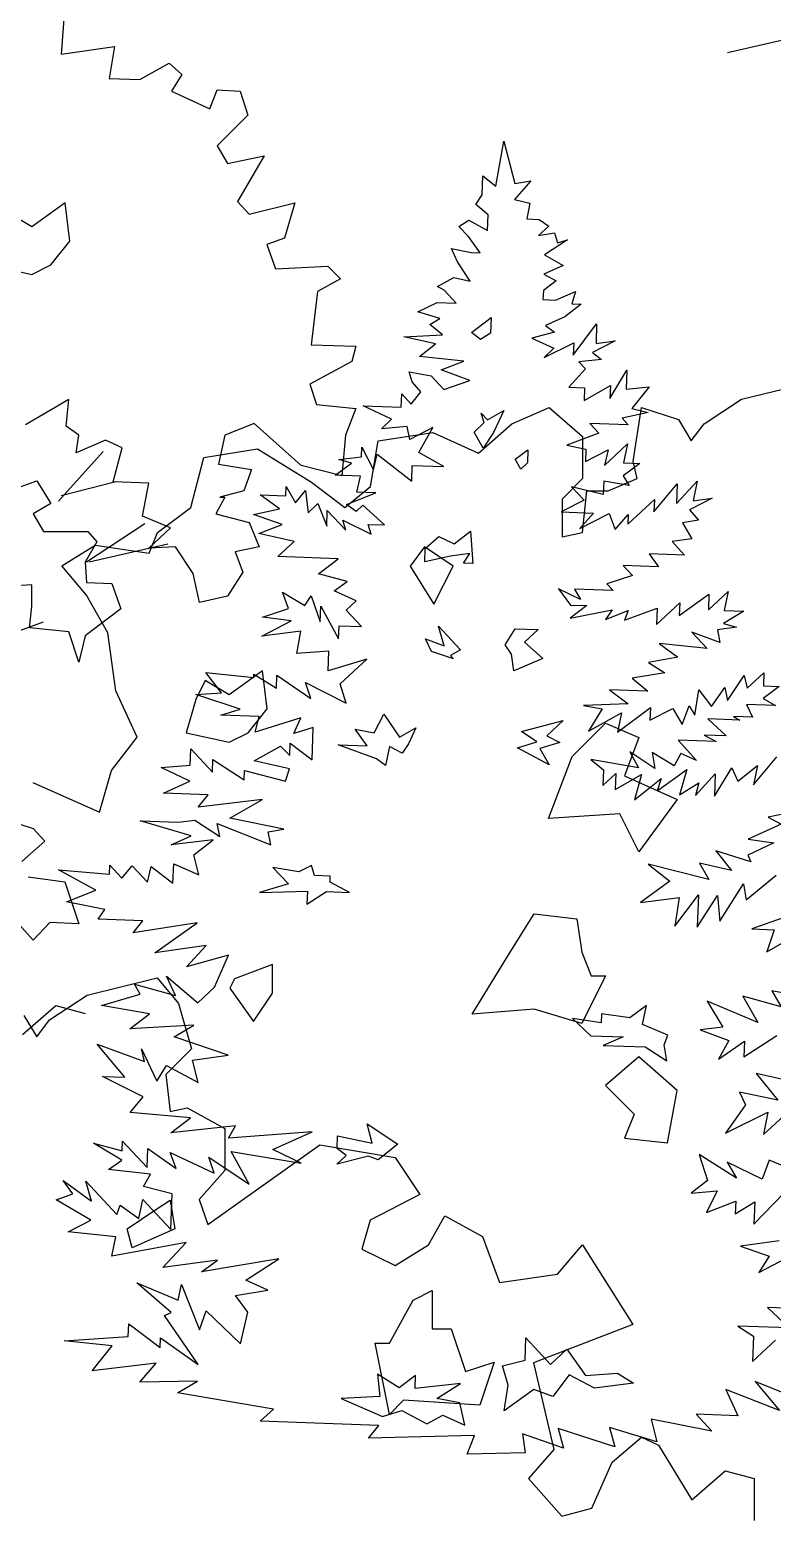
# Model space of a CAD drawing. Header units: inches. Extents: x -11 to 128, y 7 to 56.
# Drawn here: x 34.222 to 34.499, y 22.336 to 22.891 of the extents above; entities that cross this region are included whole.
import ezdxf

# ---------------------------------------------------------------- set-up
doc = ezdxf.new("R2010")
doc.units = ezdxf.units.IN
doc.header["$MEASUREMENT"] = 0
doc.layers.add('CAY', color=94, linetype='Continuous')
doc.layers.add('CAY-3', color=61, linetype='Continuous')
picture_1 = doc.add_image_def('image1.jpg', size_in_pixel=(1680, 1093))

# ---------------------------------------------------------------- blocks, each defined once
blk = doc.blocks.new('A$C76451831')
at = {"layer": 'CAY'}
for p, q in [((3764, 1772.8), (3822.4, 1787)), ((3732.8, 1752.2), (3764, 1772.8)), ((3573, 1752.2), (3604.2, 1765.7)), ((3604.2, 1765.7), (3631.9, 1741.6)), ((3673.8, 1720.9), (3680.9, 1765.7)), ((3680.9, 1765.7), (3711.5, 1755.7)), ((3462.1, 1738), (3507.5, 1745.1)), ((3507.5, 1745.1), (3545.3, 1728)), ((3545.3, 1728), (3573, 1752.2)), ((3711.5, 1755.7), (3722.2, 1738)), ((3722.2, 1738), (3732.8, 1752.2)), ((3317.1, 1724.4), (3361.9, 1731.5)), ((3361.9, 1731.5), (3406.7, 1703.8)), ((3455.6, 1700.3), (3462.1, 1738)), ((3631.9, 1741.6), (3631.9, 1706.7)), ((3306.5, 1682.6), (3317.1, 1724.4)), ((3677.3, 1706.7), (3673.8, 1720.9)), ((3631.9, 1706.7), (3614.8, 1689.6)), ((3653.2, 1696.7), (3677.3, 1706.7)), ((3406.7, 1703.8), (3434.4, 1682.6)), ((3434.4, 1682.6), (3455.6, 1700.3)), ((3631.9, 1661.9), (3635.5, 1696.7)), ((3635.5, 1696.7), (3653.2, 1696.7)), ((3278.8, 1661.9), (3306.5, 1682.6)), ((3614.8, 1689.6), (3614.8, 1658.4)), ((3271.7, 1644.8), (3278.8, 1661.9)), ((3614.8, 1658.4), (3631.9, 1661.9)), ((3199.2, 1634.2), (3226.9, 1651.3)), ((3226.9, 1651.3), (3271.7, 1644.8)), ((3219.8, 1610), (3199.2, 1634.2)), ((3237.5, 1578.7), (3219.8, 1610)), ((3244, 1530.4), (3237.5, 1578.7)), ((3261.7, 1492), (3244, 1530.4)), ((3240.4, 1464.3), (3261.7, 1492)), ((3230.4, 1429.5), (3240.4, 1464.3)), ((3175, 1454.3), (3230.4, 1429.5)), ((1732.8, 1302.8), (1656.2, 1285.1))]:
    blk.add_line(p, q, dxfattribs=at)
for points in [[(3524.3, 1634.1), (3500.5, 1649.9), (3488.6, 1634.1), (3508.4, 1602.4)], [(3369.9, 1515.3), (3365.9, 1547), (3338.2, 1527.2), (3318.4, 1539), (3310.5, 1523.2), (3302.6, 1495.5), (3338.2, 1487.6), (3354, 1495.5)], [(3623.3, 1475.7), (3651, 1503.4), (3678.7, 1491.5), (3666.8, 1459.8), (3710.3, 1440), (3678.7, 1396.5), (3662.8, 1428.1), (3603.5, 1424.2)], [(3571.8, 1313.3), (3591.6, 1345), (3627.2, 1341), (3631.2, 1313.3), (3639.1, 1293.5), (3651, 1293.5), (3631.2, 1253.9), (3591.6, 1265.8), (3540.1, 1261.8)], [(3342.6, 1291.2), (3338.7, 1283.3), (3358.5, 1255.6), (3374.3, 1279.3), (3374.3, 1303.1)], [(3702.4, 1154.9), (3710.3, 1198.4), (3678.7, 1226.2), (3651, 1202.4), (3674.7, 1178.6), (3666.8, 1158.8)], [(1109.9, 1128.8), (1106, 1160.5), (1078.3, 1140.7), (1058.5, 1152.6), (1050.5, 1136.7), (1042.6, 1109), (1078.3, 1101.1), (1094.1, 1109)], [(1443.6, 1052.7), (1459.9, 1065.3), (1459.5, 1052.2), (1451.1, 1047)], [(1445.7, 970.1), (1454.1, 978), (1451.7, 985.8), (1456.9, 980.2), (1470.4, 987.9), (1462, 969.6), (1453.4, 956.7)], [(1444.6, 860.9), (1436.9, 861.2), (1442.2, 869.2), (1426.3, 867), (1404.8, 862.3), (1405.2, 873.2), (1416.4, 883.2), (1429.3, 877.3), (1442.8, 887.7)], [(1428.7, 781.7), (1410.3, 787.8), (1405.3, 798.4), (1420.9, 792.4), (1416.1, 808.9), (1434.4, 789.2), (1426.1, 784.5)], [(1476.9, 785.4), (1471.7, 793.3), (1479.9, 806.6), (1498.9, 806), (1487.6, 795.5), (1503, 781.8), (1478.7, 771.8)], [(1364.6, 698.7), (1332.9, 710.2), (1356.9, 709.4), (1346.9, 723.3), (1362.7, 720.1), (1370.9, 735.6), (1383.8, 716.6), (1397.3, 724.3), (1391.3, 710.9), (1386.1, 703.4), (1375.4, 708.7), (1372.1, 693)], [(1485.1, 721.2), (1519.8, 730.4), (1506.2, 717.8), (1516.9, 712), (1500.4, 707.1), (1508.1, 693.7), (1481.9, 707.7), (1497.9, 712.6)], [(1313.2, 601.7), (1310.8, 609.9), (1300.2, 604.8), (1278.6, 608.3), (1291.7, 594.7), (1267.4, 587.4), (1307.3, 588.7), (1306.9, 577.9), (1323.2, 588.2), (1342.2, 587.5), (1326.2, 596.2), (1326.3, 601.2)], [(1603.8, 461), (1606.8, 469), (1585.8, 477.9), (1589, 493.7), (1575.1, 483.3), (1551.6, 486.8), (1551.4, 479.1), (1527.5, 482.7), (1542.8, 468.5), (1569.5, 467.6), (1553, 460.5), (1587.8, 459.2), (1606, 447.7)], [(1332, 374.8), (1332.4, 385.2), (1361.2, 379.2), (1356.8, 395.2), (1382.5, 378.5), (1366.1, 365.4), (1358.1, 368.4), (1331.6, 361.7), (1339.5, 369.1)], [(1474.2, 178.1), (1469.4, 194.1), (1488.1, 198.9), (1488.8, 217.4), (1509.3, 195.4), (1522.9, 208.1), (1538.4, 186.2), (1564.8, 188), (1578.1, 179.9), (1545.8, 175.6), (1524.8, 186.7), (1511.1, 168.6), (1495.4, 174.6), (1470.8, 156.9)], [(1438.2, 144.9), (1433.9, 163.6), (1414.9, 167), (1434.4, 179.5), (1396.7, 175.3), (1397, 186.2), (1383.5, 175.8), (1365.4, 187.3), (1367.4, 168.6), (1335.2, 167), (1369.6, 152.2), (1385.6, 157.1), (1406.5, 146), (1419.9, 153.2)]]:
    blk.add_lwpolyline(points, close=True, dxfattribs=at)
for points in [[(1107.9, 1353.6), (1102.7, 1284), (1147, 1290.3), (1142.7, 1263.9), (1168.1, 1262.9), (1192.3, 1276.6), (1202.9, 1267.1), (1194.4, 1253.4), (1226.1, 1238.6), (1232.4, 1254.5), (1251.4, 1253.4), (1257.7, 1233.4), (1232.4, 1208), (1240.8, 1193.3), (1271.4, 1199.6), (1249.3, 1161.6), (1258.8, 1151.1), (1296.7, 1160.6), (1288.3, 1131.1), (1273.5, 1125.8), (1280.9, 1105.7), (1324.2, 1107.9), (1334.7, 1097.3), (1315.7, 1086.8), (1310.4, 1042.5), (1347.4, 1041.4), (1344.2, 1028.7), (1309.4, 1009.8), (1314.7, 992.9), (1347.4, 989.7), (1338.9, 967.6), (1335.8, 933.8), (1302, 942.3), (1263, 977.1), (1238.7, 967.6), (1233.4, 943.3), (1260.9, 939.1), (1254.5, 921.2), (1234.5, 915.9), (1238.7, 915.9), (1231.3, 902.2), (1258.8, 894.8), (1267.2, 874.8), (1247.2, 870.5), (1253.5, 853.7)], [(1722.5, 656.7), (1690.1, 650.1), (1700.8, 644.3), (1673.6, 631.7), (1694.8, 628.7), (1673.2, 618.6), (1675.7, 613), (1646.5, 622.2), (1659.6, 605.9), (1633, 611.8), (1640.7, 598.4), (1590.4, 611), (1608.5, 596.8), (1583.9, 579.1), (1616.2, 583.4), (1612.6, 559.5), (1632.1, 585.5), (1631.2, 558.8), (1648, 585), (1649.9, 563.6), (1669.6, 594.7), (1671.9, 581.4), (1696.6, 601.9)], [(1703.5, 566.7), (1676.5, 557.2), (1695, 556.6), (1688.9, 538.2), (1710.7, 550.6)], [(1727.4, 499.2), (1693.2, 505.9), (1700.9, 492.5), (1669.1, 501.3), (1681.4, 479.5), (1639.5, 497.3), (1652.3, 475.6), (1633.6, 473.5), (1657.4, 464.5), (1648.7, 449), (1670.5, 464.1), (1670, 450.9), (1697.4, 468.6)], [(1722.2, 427.8), (1680, 437), (1698.2, 415), (1666.3, 421.6), (1671.3, 411), (1654.7, 387.5), (1689.7, 404.9), (1686.3, 386.4), (1702.7, 401.7)], [(1719.6, 353.1), (1691, 365), (1685, 349.3), (1656.1, 363.5), (1663.8, 350.1), (1632.7, 369.7), (1639.7, 348.2), (1626.2, 337.8), (1647.6, 339.7), (1638.8, 321.5), (1663.1, 331), (1662.7, 320.6), (1679, 330.5), (1678.3, 311.9), (1703.2, 337.8)], [(1699.1, 298), (1667.2, 293.7), (1691, 285.2), (1682.3, 271.9), (1706.8, 284.6)], [(1726.6, 241.3), (1689.5, 242.6), (1707.5, 225.7), (1664.9, 227.2), (1677.8, 219), (1677, 197.7), (1696.2, 215.6)], [(1736.8, 158), (1679.2, 181.3), (1699.6, 157), (1654.9, 174.5), (1665, 152.8), (1630.2, 154), (1643.3, 140), (1592.9, 149.9), (1597.7, 131.1), (1558.2, 142.9), (1562.6, 126.9), (1515.6, 142.2), (1520, 125.7), (1486, 137.8), (1488.1, 121.8), (1440.1, 120.8), (1446.1, 136.4), (1358.1, 134.1), (1366.6, 144.6), (1267.9, 148.1), (1279.1, 158.1), (1199.4, 171.8), (1216.1, 181.6), (1168, 180.6), (1181.7, 196.4), (1128.5, 190.1), (1145, 210.9), (1105.3, 215), (1158.5, 218.6), (1158.8, 229), (1184.9, 209.5), (1185.2, 217.6), (1216.5, 195.2), (1188.5, 236.1), (1194, 238.6), (1165.5, 263.2), (1199.8, 248.8), (1202.6, 261.9), (1217.6, 224.2), (1223.1, 239.9), (1251.6, 212.6), (1257.9, 238.7), (1247.6, 252.6), (1274.4, 257.1), (1256.2, 265.5), (1283.5, 283.1), (1219.2, 272.2), (1232.7, 282.1), (1187.2, 276), (1206.5, 296.7), (1144.9, 285.2), (1148.2, 301.4), (1108.5, 305.5), (1127.4, 315.3), (1098.5, 332.2), (1112.3, 337.1), (1104.5, 348.3), (1127.9, 331.1), (1123.1, 347.6), (1148.9, 320), (1151.8, 327.6), (1167.3, 316.6), (1170.6, 332.4), (1193.7, 307.5), (1194.8, 337), (1171, 343.2), (1176.8, 353.5), (1142, 357.4), (1153.2, 365.2), (1129.6, 379.1), (1153.4, 372.9), (1153.7, 381), (1174.2, 359), (1174.8, 374.8), (1198.2, 358.2), (1193.2, 371.5), (1229.8, 354.3), (1225.3, 367.6), (1258.9, 345.2), (1244, 372.4), (1302.2, 362.7), (1278.5, 373.9), (1311.2, 388.7), (1241.7, 383.4), (1247.5, 393.6), (1193.8, 387.8), (1210.1, 400.4), (1160, 404.8), (1170.8, 417.6), (1137, 434.6), (1155.6, 434), (1132.5, 461.5), (1171.9, 447), (1169.5, 457.5), (1182.2, 430.8), (1190.3, 443.7), (1216.6, 429.6), (1211.8, 448.3), (1241.4, 452.3), (1196.6, 467.5), (1212.8, 477.3), (1159.7, 474.2), (1176, 486.8), (1136.3, 493.6), (1168.4, 502.9), (1163.7, 511.2), (1197.8, 501.9), (1190.2, 518), (1216.2, 495.8), (1230.2, 508.9), (1241.6, 535.3), (1206.8, 525.6), (1223.3, 543.6), (1180.5, 537.4), (1215.8, 562.4), (1162.5, 553.9), (1170.5, 564), (1133.4, 565.3), (1139.1, 573.3), (1107.2, 579.8), (1131.5, 589.4), (1100.4, 606.4), (1142.9, 602.6), (1143.1, 610.3), (1153.2, 599.5), (1161.7, 609.7), (1174.4, 596.1), (1177.5, 609.1), (1195.6, 595.3), (1196.2, 611.2), (1217.2, 602.3), (1212.8, 618.8), (1229.1, 631.3), (1194, 627.1), (1210.6, 634.7), (1168.4, 647.1), (1200.1, 646), (1213.8, 647.7), (1234.6, 633.9), (1232.3, 644.8), (1276.9, 627), (1274.6, 637.9), (1287.8, 640.2), (1242.8, 649.4), (1270.1, 664.8), (1216.4, 658.5), (1224.9, 668.7), (1187.8, 670), (1209.5, 680.1), (1185.8, 691.3), (1209.9, 693.2), (1210.4, 706.8), (1228.3, 687.6), (1228.7, 698), (1254.8, 681.2), (1255.1, 688.9), (1289.2, 680), (1292.3, 690.3), (1263.1, 696.8), (1284.8, 709.2), (1292.7, 701.2), (1293, 711.6), (1311.1, 697.8), (1312.1, 724.6), (1296, 719.7), (1301.9, 732.6), (1263.9, 720.8), (1267.1, 733.8), (1235.4, 734.9), (1251.4, 739.8), (1214.7, 752), (1236, 753.5), (1223, 770.3), (1262.8, 766.2), (1262.9, 768.9), (1281.5, 757.4), (1281.9, 768.2), (1310.2, 748.6), (1305.7, 761.9), (1339.5, 744.9), (1334.6, 760.9), (1356.7, 781.5), (1324.6, 771.7), (1325.2, 788), (1298.4, 786.2), (1301.7, 804.7), (1269.4, 800.4), (1293.9, 813.1), (1270, 816.2), (1291.5, 823.6), (1286.5, 837), (1305.2, 825.9), (1310.4, 833.9), (1317.9, 812.3), (1318.3, 825.4), (1333.2, 798.2), (1333.6, 809), (1352.2, 808.4), (1339.5, 822), (1347.9, 829.8), (1329.6, 838.2), (1340.3, 846), (1316.5, 852.2), (1332.8, 864.8), (1282.6, 866.6), (1296.2, 879.2), (1266.9, 885.7), (1286.2, 893.2), (1262.5, 901.7), (1284, 906.4), (1268.1, 917.8), (1289.3, 917.1), (1289.6, 924.8), (1297.3, 911.4), (1305.8, 921.5), (1307.9, 902.9), (1315.9, 910.7), (1323.4, 891.9), (1323.8, 905), (1339.1, 888.6), (1336.7, 896.9), (1360.3, 885.2), (1357.8, 893.4), (1371.4, 892.9), (1353.4, 909.4), (1347.8, 904.2), (1339.8, 909.9), (1364.2, 919.5), (1348.4, 920), (1351.5, 933.5), (1330.3, 934.3), (1343.8, 944.2), (1333.4, 947.3), (1352.1, 949.4), (1352.4, 957.5), (1362.1, 938.6), (1365.3, 951.6), (1394, 929.3), (1394.4, 942.4), (1420.7, 941.5), (1399.8, 953.1), (1411.4, 974), (1392.5, 963.8), (1390.1, 974.8), (1368.8, 972.8), (1377.2, 980.7), (1353.6, 991.9), (1385.3, 990.8), (1385.6, 1001.7), (1393.5, 993.3), (1401.6, 1003.4), (1394.2, 1011.8), (1391.7, 1020.1), (1410.2, 1016.7), (1420.7, 1005.5), (1442.2, 1012.9), (1418.5, 1021.8), (1437.3, 1028.9), (1400.3, 1032.9), (1413.8, 1043.3), (1387.3, 1049.2), (1419.5, 1050.8), (1409, 1059.4), (1417.3, 1064.5), (1398.9, 1070.1), (1415, 1077.7), (1430.9, 1077.2), (1420.8, 1088), (1415.5, 1090.9), (1428.9, 1098.6), (1442.4, 1095.4), (1432.1, 1111.6), (1427, 1122.6), (1443.2, 1119.4), (1450.9, 1119.1), (1441, 1132.6), (1433.1, 1141), (1441.4, 1146.2), (1457, 1137.5), (1457.5, 1150.6), (1447.3, 1159.1), (1452.6, 1167.1), (1453.1, 1182.9), (1463.7, 1174.4), (1470.5, 1211.8), (1479.7, 1176.6), (1492.9, 1178.8), (1479.2, 1163.4), (1492.2, 1160.3), (1489.5, 1147.2), (1499.9, 1146.8), (1507.9, 1141.1), (1499.4, 1133.3), (1512.7, 1135.5), (1515.1, 1127.3), (1523.3, 1129.7), (1504.3, 1117.2), (1519.9, 1108.5), (1503.8, 1101.4), (1514, 1095.6), (1503.3, 1087.8), (1503, 1080.1), (1513.4, 1079.7), (1530, 1086.9), (1526.9, 1076.5), (1534.6, 1076.3), (1521.1, 1065.9), (1505, 1058.7), (1512.5, 1053), (1493.8, 1048.2), (1512, 1039.9), (1504.1, 1032), (1528.5, 1044.3), (1528.1, 1033.9), (1547.6, 1060), (1547.1, 1043.7), (1563, 1045.8), (1544.1, 1036.1), (1551.6, 1030.3), (1532.9, 1028.3), (1538.2, 1022.7), (1524.5, 1007.3), (1537.6, 1006.8), (1537.3, 996.4), (1559, 1008.8), (1558.6, 997.9), (1572.6, 1021.5), (1572, 1005.6), (1591.1, 1007.7), (1576.9, 989.6), (1590.4, 986.4), (1568.9, 981.7), (1573.7, 976.1), (1542, 977.2), (1549.5, 969.2), (1522.8, 959.3), (1538.6, 956), (1538.2, 945.6), (1557.1, 955.4), (1554, 942.3), (1573.2, 960.2), (1569.9, 944.5), (1583.5, 944), (1569.5, 933.6), (1574.7, 925.7), (1553.5, 929.2), (1553.1, 918.3), (1526.6, 924.7), (1537.1, 913.4), (1518.2, 903.7), (1544.9, 902.7), (1533.5, 890), (1558, 902.3), (1563, 889), (1573.8, 901.7), (1573.5, 893.6), (1595.6, 914.1), (1595.2, 903.7), (1614.6, 927.1), (1614, 910.8), (1631, 929.2), (1627.7, 913), (1643.6, 915.2), (1624.7, 905.4), (1632.1, 897), (1618.9, 894.7), (1626.6, 881.3), (1610.2, 879.2), (1620.7, 867.9), (1591.3, 868.9), (1599.1, 858.2), (1569.6, 859.3), (1577.5, 850.8), (1556, 843.9), (1561.2, 838.3), (1529.1, 839.4), (1534.2, 831), (1515.9, 839.8), (1525.9, 826.3), (1539.5, 825.9), (1525.5, 815.5), (1560.6, 822.4), (1554.9, 814.4), (1573.8, 821.9), (1570.8, 813.9), (1597.8, 823.8), (1597.4, 810.2), (1616.6, 828.2), (1616.2, 817.7), (1640.9, 835.5), (1640.4, 822.3), (1656.8, 837.6), (1653.5, 821.9), (1669.8, 821.3), (1653.1, 811), (1663.9, 807.9), (1648, 805.8), (1649.9, 795.3), (1626.6, 803.8), (1639.3, 790.2), (1599.5, 794.3), (1615, 782.9), (1590.8, 778.7), (1604.1, 770.1), (1577.2, 765.6), (1590, 754.7), (1558.3, 755.8), (1573.8, 744.4), (1536.6, 743), (1552.3, 740.2), (1540.8, 721.6), (1568.1, 736.9), (1564.8, 720.7), (1592.2, 741.1), (1591.9, 730.6), (1610.8, 740.4), (1618.5, 727), (1624.5, 742.7), (1629.2, 734.8), (1632.6, 756), (1643, 742), (1654, 757.9), (1656.3, 747), (1670.2, 767.8), (1672.6, 757.3), (1686.6, 770), (1686.2, 759.1), (1699.3, 758.6), (1685.9, 748.7), (1696.1, 742.9), (1672.1, 743.7), (1677.2, 733.1), (1661.3, 733.7), (1666.6, 730.8), (1639.9, 731.7), (1655.3, 717.6), (1636.8, 718.2), (1647, 712.9), (1615.3, 714), (1630.6, 697.1), (1617.6, 703), (1611.9, 692.8), (1593.7, 703.8), (1595.9, 690.6), (1575.1, 704.5), (1582.3, 691.1), (1542.7, 697.9), (1553.3, 689.4), (1552.8, 676.3), (1563.6, 686.3), (1563.1, 673.2), (1584.9, 685.6), (1579.1, 664.5), (1601.1, 682.3), (1598, 672), (1622.6, 689.7), (1616.4, 668.6), (1632.6, 678.5), (1629.6, 668.1), (1646.1, 686.1), (1645.4, 667.6), (1659.8, 691.1), (1664.9, 680), (1681.2, 693.1), (1677.9, 676.9), (1697.3, 700.2)], [(1253.5, 853.7), (1240.8, 833.6), (1217.6, 828.4), (1212.4, 852.6), (1197.6, 874.8), (1175.4, 873.7), (1193.4, 890.6), (1170.2, 900.1), (1175.4, 927.5), (1145.9, 928.6), (1153.3, 957), (1139.6, 963.4), (1115.3, 952.8), (1117.4, 967.6), (1106.9, 975), (1109, 997.1), (1073.1, 976)], [(1064.7, 923.3), (1082.6, 929.6), (1094.2, 910.6), (1079.5, 902.2), (1087.9, 887.4), (1124.8, 887.4), (1132.2, 879), (1122.7, 862.1), (1123.8, 845.2), (1144.9, 844.2), (1152.2, 823.1), (1122.7, 800.9), (1117.4, 778.8), (1109, 804.1), (1076.3, 807.3), (1078.4, 825.2), (1078.4, 843.1), (1061.5, 842.1)], [(1137.5, 953.9), (1100.6, 912.7)], [(1484.5, 939.3), (1479.8, 947.6), (1490.5, 955.4), (1490.1, 944.5), (1484.5, 939.3)], [(1148, 928.6), (1102.7, 917)], [(1172.3, 893.7), (1123.8, 862.1)], [(1046.8, 651.2), (1079.5, 640.6), (1089, 630.1), (1070, 613.2)], [(1075.2, 600.5), (1105.8, 596.3), (1117.4, 561.5), (1093.2, 562.6), (1079.5, 547.8), (1060.5, 568.9)], [(1191.3, 876.9), (1125.9, 862.1)], [(1033.1, 792.5), (1087.9, 812.5)]]:
    blk.add_lwpolyline(points, dxfattribs=at)
at = {"layer": 'CAY-3'}
for p, q in [((3220.2, 1277.6), (3278.5, 1291.8)), ((3278.5, 1291.8), (3296.2, 1270.6)), ((3188.9, 1257), (3220.2, 1277.6)), ((3166.6, 1244.7), (3194.3, 1268.9)), ((3194.3, 1268.9), (3218.5, 1262.4)), ((3296.2, 1270.6), (3306.9, 1232.8)), ((3167.7, 1260.5), (3178.3, 1242.8)), ((3178.3, 1242.8), (3188.9, 1257)), ((3306.9, 1232.8), (3285.6, 1211.6)), ((3285.6, 1211.6), (3289.2, 1180.9)), ((3289.2, 1180.9), (3303.3, 1183.9)), ((3303.3, 1183.9), (3334.6, 1166.8)), ((3334.6, 1166.8), (3334.6, 1131.9)), ((3320.4, 1087.1), (3413.6, 1153.2)), ((3413.6, 1153.2), (3476.1, 1142.6)), ((3476.1, 1142.6), (3496.7, 1111.9)), ((3334.6, 1131.9), (3313.3, 1107.8)), ((3313.3, 1107.8), (3320.4, 1087.1)), ((3496.7, 1111.9), (3455.4, 1090.7)), ((3455.4, 1090.7), (3448.4, 1066.5)), ((3503.8, 1070), (3517.3, 1094.2)), ((3517.3, 1094.2), (3548.6, 1077.1)), ((3548.6, 1077.1), (3562.7, 1038.8)), ((3448.4, 1066.5), (3476.1, 1052.9)), ((3476.1, 1052.9), (3503.8, 1070)), ((3611.1, 1045.8), (3631.7, 1070)), ((3631.7, 1070), (3673.6, 1003.9)), ((3562.7, 1038.8), (3611.1, 1045.8)), ((3673.6, 1003.9), (3591, 972.1)), ((3591, 972.1), (3608.1, 900.1)), ((3656.5, 889.5), (3680.7, 910.2)), ((3680.7, 910.2), (3694.8, 903.7)), ((3694.8, 903.7), (3722.5, 858.3)), ((3608.1, 900.1), (3586.9, 875.9)), ((3639.4, 851.2), (3656.5, 889.5)), ((3722.5, 858.3), (3750.2, 882.4)), ((3750.2, 882.4), (3774.4, 875.9)), ((3586.9, 875.9), (3614.6, 844.7)), ((3774.4, 875.9), (3774.4, 841.1)), ((3614.6, 844.7), (3639.4, 851.2))]:
    blk.add_line(p, q, dxfattribs=at)
for points in [[(3277.4, 1099.3), (3289.2, 1107.2), (3293.2, 1083.5), (3257.6, 1067.6), (3253.6, 1083.5)], [(3491.1, 1024.1), (3507, 1032), (3507, 1000.3), (3522.8, 1000.3), (3534.7, 964.7), (3558.4, 972.6), (3546.6, 936.9), (3483.2, 940.9), (3471.3, 929), (3459.5, 988.4), (3471.3, 988.4)]]:
    blk.add_lwpolyline(points, close=True, dxfattribs=at)

msp = doc.modelspace()

# ---------------------------------------------------------------- block references
at = {"layer": 'CAY', "xscale": 0.0004489089019145984, "yscale": 0.0004489089019145984, "zscale": 0.0004489089019145984}
for p in [(33.73839, 22.30535), (32.7975, 21.9573)]:
    msp.add_blockref('A$C76451831', p, dxfattribs=at)

# ---------------------------------------------------------------- pictures from other files: only their frames are drawn
image = msp.add_image(picture_1, insert=(12.49661, 7.37723), size_in_units=(74.4025, 48.40591))
image.dxf.flags = 6

doc.saveas('drawing.dxf')
